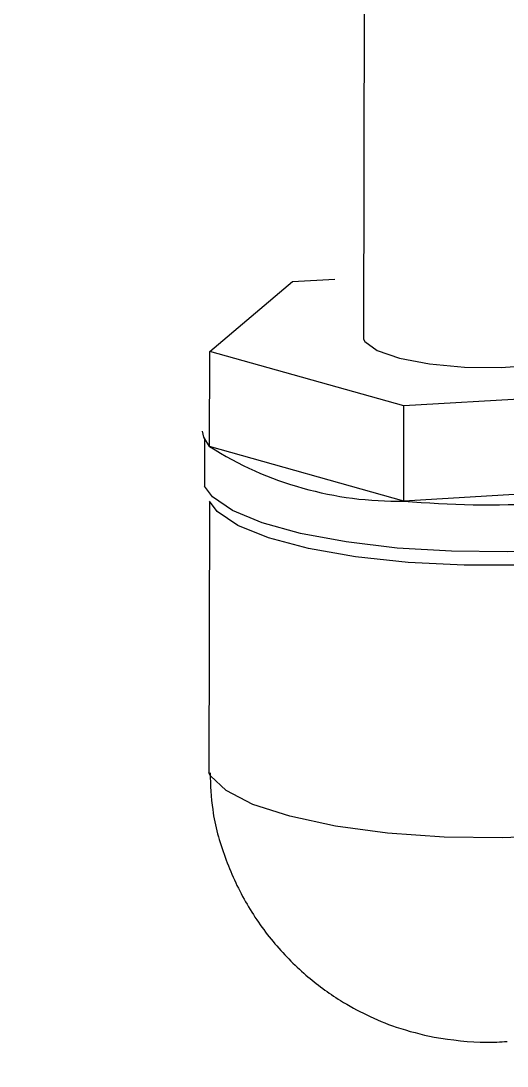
# Model space of a CAD drawing. Header units: millimetres. Extents: x 0 to 279, y 0 to 216.
# Drawn here: x 90.56 to 93.94, y 150.7 to 157.96 of the extents above; entities that cross this region are included whole.
import ezdxf

# ---------------------------------------------------------------- set-up
doc = ezdxf.new("R2010")
doc.units = ezdxf.units.MM

msp = doc.modelspace()

# ---------------------------------------------------------------- linework, layer by layer
at = {"color": 7, "linetype": 'Continuous', "lineweight": 25}
for p, q in [((92.9478, 159.9147), (92.9385, 155.7531)), ((92.4465, 156.1529), (92.7405, 156.17)), ((91.8721, 155.6667), (92.4465, 156.1529)), ((91.8709, 155.0072), (91.8721, 155.6667)), ((93.2204, 155.29), (91.8721, 155.6667)), ((95.144, 155.4024), (93.2204, 155.29)), ((93.2189, 154.629), (93.2204, 155.29)), ((91.8348, 155.0607), (91.8342, 154.7312)), ((93.2189, 154.629), (91.8709, 155.0072)), ((95.1418, 154.7418), (93.2189, 154.629)), ((91.8693, 154.6195), (91.8661, 152.7418))]:
    msp.add_line(p, q, dxfattribs=at)
at = {"color": 7, "linetype": 'Continuous', "lineweight": 25, "flags": 128}
for points in [[(92.9385, 155.7531), (92.9483, 155.7371), (93.035, 155.6744), (93.1891, 155.6209), (93.3969, 155.5814), (93.6399, 155.5595), (93.8965, 155.557), (94.1438, 155.5742), (94.3597, 155.6096), (94.525, 155.66), (94.625, 155.7209), (94.651, 155.7869), (94.6453, 155.8038)], [(91.8709, 155.0072), (91.8295, 155.0735), (91.8206, 155.1149)], [(94.3188, 154.2928), (93.9373, 154.2763), (93.5501, 154.2796), (93.1721, 154.3026), (92.8181, 154.3443), (92.5017, 154.4033), (92.2351, 154.477), (92.0287, 154.5627), (91.8902, 154.6571), (91.8342, 154.7312)]]:
    msp.add_lwpolyline(points, dxfattribs=at)
at = {"color": 8, "linetype": 'Continuous', "lineweight": 25, "flags": 128}
for points in [[(95.7229, 154.6715), (95.6763, 154.5698), (95.5517, 154.4728), (95.354, 154.3845), (95.0912, 154.3087), (94.7743, 154.2484), (94.4164, 154.2062), (94.0323, 154.1839), (93.6381, 154.1824), (93.2502, 154.2018), (92.8847, 154.2412), (92.557, 154.2991), (92.2805, 154.373), (92.0667, 154.4597), (91.9243, 154.5557), (91.8694, 154.6285)], [(94.3035, 152.3062), (93.9039, 152.2895), (93.4991, 152.2951), (93.1068, 152.3228), (92.7443, 152.3715), (92.4277, 152.4389), (92.1708, 152.5221), (91.9848, 152.6173), (91.8776, 152.7204), (91.8661, 152.7416)]]:
    msp.add_lwpolyline(points, dxfattribs=at)
at = {"color": 7, "linetype": 'Continuous', "lineweight": 25}
for centre, radius, start, end in [((93.1719, 157.0528), 2.4243, 237.54431, 271.10981), ((93.8042, 161.0973), 6.4947, 264.82893, 281.88497)]:
    msp.add_arc(centre, radius, start, end, dxfattribs=at)
for points, knots in [([(92.5638, 143.2626), (92.2197, 143.2432), (91.5847, 143.2073), (90.702, 143.2383), (89.9594, 143.3185), (89.3372, 143.4358), (88.7345, 143.5979), (88.1767, 143.8048), (87.6863, 144.0496), (87.2539, 144.3146), (86.8024, 144.6536), (86.2923, 145.1508), (85.8069, 145.7845), (85.3493, 146.5916), (84.9735, 147.5202), (84.6894, 148.5269), (84.4885, 149.5412), (84.3532, 150.5468), (84.2636, 151.6044), (84.2141, 152.7327), (84.1964, 154.0072), (84.2182, 155.4243), (84.2728, 156.9541), (84.3506, 158.6059), (84.4349, 160.332), (84.5015, 162.1045), (84.5266, 163.8512), (84.4669, 165.5339), (84.3857, 166.6564), (84.2898, 167.1937), (84.2865, 167.2121)], [0, 0, 0, 0, 0.03633, 0.067005, 0.092936, 0.114891, 0.133509, 0.158426, 0.177113, 0.19073, 0.211307, 0.235689, 0.264211, 0.293187, 0.3305, 0.366123, 0.39946, 0.435487, 0.469088, 0.507159, 0.550166, 0.598131, 0.650759, 0.705269, 0.765714, 0.825948, 0.885285, 0.943142, 0.998053, 1, 1, 1, 1]), ([(82.5821, 167.082), (82.59, 167.0385), (82.6568, 166.6695), (82.728, 165.9036), (82.8152, 164.475), (82.812, 162.6169), (82.7285, 160.3666), (82.6091, 158.0412), (82.5218, 156.0254), (82.488, 154.3975), (82.4903, 153.2096), (82.5205, 152.1702), (82.5763, 151.2639), (82.6496, 150.4564), (82.7447, 149.6885), (82.8797, 148.8589), (83.0688, 147.9903), (83.3374, 147.061), (83.6959, 146.1143), (84.1763, 145.171), (84.7179, 144.3825), (85.2369, 143.792), (85.6872, 143.3693), (86.096, 143.045), (86.4756, 142.785), (86.8695, 142.5498), (87.3521, 142.3037), (87.9825, 142.0436), (88.6634, 141.8365), (89.3627, 141.6844), (90.0484, 141.5816), (90.8334, 141.5174), (91.7294, 141.4997), (92.3628, 141.5375), (92.7, 141.5576)], [0, 0, 0, 0, 0.004234, 0.035945, 0.072726, 0.13897, 0.209381, 0.282358, 0.355381, 0.396791, 0.433588, 0.465755, 0.493381, 0.517845, 0.541061, 0.565271, 0.595975, 0.623696, 0.655278, 0.690246, 0.722389, 0.74473, 0.764141, 0.780606, 0.79406, 0.807718, 0.824108, 0.845544, 0.87263, 0.891983, 0.913996, 0.939026, 0.967516, 1, 1, 1, 1]), ([(91.8737, 152.7404), (91.8769, 152.655), (91.8845, 152.4556), (91.9701, 152.152), (92.1105, 151.842), (92.3019, 151.5656), (92.5267, 151.336), (92.7511, 151.1708), (92.9637, 151.0542), (93.1807, 150.9629), (93.3413, 150.925), (93.4302, 150.904)], [0, 0, 0, 0, 0.098221, 0.229347, 0.359818, 0.488877, 0.614463, 0.728703, 0.809158, 0.894378, 1, 1, 1, 1]), ([(93.4302, 150.904), (93.552, 150.8864), (93.7204, 150.8621), (93.8895, 150.8723), (93.9363, 150.8751)], [0, 0, 0, 0, 0.72325, 1, 1, 1, 1])]:
    msp.add_open_spline(points, degree=3, knots=knots, dxfattribs=at)

doc.saveas('drawing.dxf')
